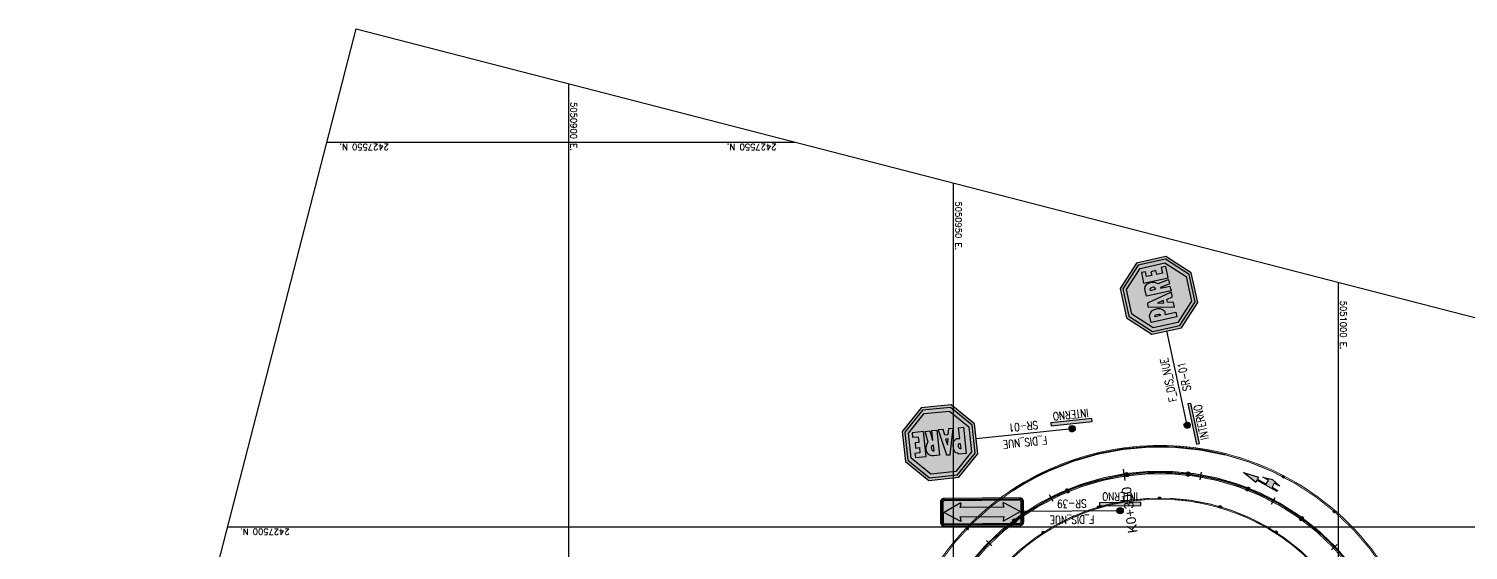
# Model space of a CAD drawing. Header units: metres. Extents: x 5050567 to 5051779, y 2427177 to 2427777.
# Drawn here: x 5050829.9 to 5051016.9, y 2427497 to 2427564.7 of the extents above; entities that cross this region are included whole.
import ezdxf
from ezdxf.enums import TextEntityAlignment as Align

# ---------------------------------------------------------------- set-up
doc = ezdxf.new("R2010")
doc.units = ezdxf.units.M
doc.linetypes.add('LCA (1m - 1m)', pattern=[2, 1, -1])
for name, color, linetype in [('C-ROAD-EJE PROYECTADO', 1, 'Continuous'), ('CVD-ALI-STA-MIN-CD', 7, 'Continuous'), ('GEN-COORD-PAR', 8, 'Continuous'), ('Sen_Horizontal', 250, 'Continuous'), ('Sen_Vert_Reglamentarias', 7, 'Continuous'), ('SPI-C-ROAD-CNTR-N', 1, 'Continuous'), ('SPI-C-ROAD-STAN-MAJR', 7, 'Continuous'), ('TACHAS', 7, 'Continuous')]:
    doc.layers.add(name, color=color, linetype=linetype)
doc.layers.add('SEN_BASE_DEM', color=7, linetype='Continuous', lineweight=13, true_color=0xffffff)
doc.styles.add('CORDENADAS', font='romans.shx')
doc.styles.add('Romans', font='romans.shx', dxfattribs={"height": 2})
doc.styles.get("Standard").update_dxf_attribs({"font": 'simplex.shx'})
doc.styles.add('TEXTO_ACCION_FASE', font='romans.shx', dxfattribs={"width": 0.8})

# ---------------------------------------------------------------- blocks, each defined once
blk = doc.blocks.new('*U55')
at = {"layer": 'Sen_Horizontal', "true_color": 0xffffff}
h = blk.add_hatch(color=7, dxfattribs=at)
h.dxf.hatch_style = 1
h.paths.add_polyline_path([(0.97, -3.75), (0.67, -5), (0.67, -4.18), (0.07, -4.18), (0.07, -5), (-0.08, -5), (-0.08, -2), (-0.38, -2), (0, 0), (0.37, -2), (0.07, -2), (0.07, -3.33), (0.67, -3.33), (0.67, -2.5)])
at = {"layer": 'Sen_Horizontal', "color": 250, "linetype": 'Continuous'}
blk.add_lwpolyline([(0.97, -3.75), (0.67, -5), (0.67, -4.18), (0.07, -4.18), (0.07, -5), (-0.08, -5), (-0.08, -2), (-0.38, -2), (0, 0), (0.37, -2), (0.07, -2), (0.07, -3.33), (0.67, -3.33), (0.67, -2.5)], close=True, dxfattribs=at)
at = {"layer": 'Sen_Horizontal', "color": 250, "flags": 1}
blk.add_attdef('FASE_ACCIÓN', (2.05, 1.41), '', height=0.4, dxfattribs=at)
blk = doc.blocks.new('th-')
at = {"layer": 'TACHAS', "true_color": 0xffffff}
h = blk.add_hatch(color=7, dxfattribs=at)
h.dxf.hatch_style = 1
h.paths.add_polyline_path([(0, -0.12), (-0.24, -0.12), (-0.24, 0.12), (0, 0.12)])
at = {"layer": 'TACHAS'}
for points in [[(-0.01, 0.11), (-0.08, 0.1), (-0.08, 0.01), (-0.07, 0.01), (-0.01, 0)], [(-0.01, 0), (-0.08, 0.01), (-0.08, -0.08), (-0.01, -0.11)]]:
    blk.add_hatch(color=1, dxfattribs=at).paths.add_polyline_path(points)
at = {"layer": 'TACHAS', "color": 7, "lineweight": 0, "ltscale": 10}
blk.add_line((-0.08, 0.01), (-0.07, 0.01), dxfattribs=at)
at = {"layer": 'TACHAS', "color": 18, "lineweight": 30, "true_color": 0x000000}
blk.add_lwpolyline([(0, -0.12), (-0.24, -0.12), (-0.24, 0.12), (0, 0.12)], close=True, dxfattribs=at)
at = {"layer": 'TACHAS', "color": 18, "lineweight": 5, "true_color": 0x000000, "const_width": 0.0004}
for points in [[(-0.24, -0.12), (0, -0.12), (0, 0.12), (-0.24, 0.12)], [(-0.08, 0.11), (-0.15, 0.11), (-0.15, -0.08), (-0.08, -0.08)], [(-0.08, -0.08), (-0.01, -0.11), (-0.01, 0), (-0.08, 0.01)]]:
    blk.add_lwpolyline(points, close=True, dxfattribs=at)
at = {"layer": 'TACHAS', "color": 18, "lineweight": 5, "true_color": 0x000000}
for points, const_width in [([(-0.24, 0.12), (-0.15, 0.11)], 0.0004), ([(-0.23, 0.11), (-0.23, 0)], 0.000182), ([(-0.16, 0.1), (-0.16, 0), (-0.23, 0)], 0.0004), ([(0, 0.12), (-0.08, 0.11)], 0.0004), ([(-0.01, 0), (-0.01, 0.11), (-0.08, 0.1), (-0.08, 0.01), (-0.01, 0)], 0.0004), ([(-0.23, -0.11), (-0.23, 0), (-0.16, 0), (-0.16, -0.08)], 0.0004), ([(-0.23, -0.11), (-0.16, -0.08)], 0.0004), ([(0, -0.12), (-0.08, -0.08)], 0.0004)]:
    blk.add_lwpolyline(points, dxfattribs=dict(at, const_width=const_width))
for points in [[(-0.23, 0.11, 0.0004, 0.0004, 0), (-0.16, 0.1, 0.000182, 0.000182, 0)], [(-0.24, -0.12, 0.0004, 0.0004, 0), (-0.15, -0.08, 0.000182, 0.000182, 0)]]:
    blk.add_lwpolyline(points, format="xyseb", dxfattribs=at)
blk = doc.blocks.new('THAD')
at = {"layer": 'TACHAS'}
h = blk.add_hatch(color=50, dxfattribs=at)
h.paths.add_polyline_path([(-0.12, 0.26), (-0.12, 0.02), (0.12, 0.02), (0.12, 0.26), (0.04, 0.25), (0.04, 0.06), (-0.04, 0.06), (-0.04, 0.25)])
h.paths.add_polyline_path([(-0.04, 0.24), (-0.04, 0.15), (-0.11, 0.15), (-0.11, 0.25)], flags=16)
h.paths.add_polyline_path([(0.04, 0.24), (0.11, 0.25), (0.11, 0.15), (0.04, 0.16)], flags=16)
h.paths.add_polyline_path([(-0.04, 0.14), (-0.04, 0.06), (-0.11, 0.03), (-0.11, 0.14)], flags=16)
h.paths.add_polyline_path([(0.04, 0.15), (0.11, 0.14), (0.11, 0.03), (0.04, 0.06)], flags=16)
for color, points in [(50, [(0.04, 0.25), (0.12, 0.26), (-0.12, 0.26), (-0.04, 0.25)]), (40, [(-0.11, 0.15), (-0.04, 0.15), (-0.04, 0.24), (-0.11, 0.25)]), (40, [(-0.04, 0.14), (-0.11, 0.14), (-0.11, 0.03), (-0.04, 0.06)]), (40, [(0.04, 0.24), (0.04, 0.16), (0.04, 0.16), (0.11, 0.15), (0.11, 0.25)]), (40, [(0.04, 0.15), (0.04, 0.06), (0.11, 0.03), (0.11, 0.14)]), (50, [(0.04, -0.05), (0.12, -0.04), (-0.12, -0.04), (-0.04, -0.05)]), (40, [(-0.11, -0.15), (-0.04, -0.15), (-0.04, -0.06), (-0.11, -0.05)]), (40, [(-0.04, -0.16), (-0.11, -0.16), (-0.11, -0.27), (-0.04, -0.24)]), (40, [(0.04, -0.06), (0.04, -0.14), (0.04, -0.14), (0.11, -0.15), (0.11, -0.05)]), (40, [(0.04, -0.15), (0.04, -0.24), (0.11, -0.27), (0.11, -0.16)])]:
    blk.add_hatch(color=color, dxfattribs=at).paths.add_polyline_path(points)
for points in [[(-0.04, 0.25), (-0.04, 0.06), (0.04, 0.06), (0.04, 0.25)], [(-0.04, -0.05), (-0.04, -0.24), (0.04, -0.24), (0.04, -0.05)]]:
    blk.add_hatch(color=50, dxfattribs=at).paths.add_polyline_path(points, flags=17)
h = blk.add_hatch(color=50, dxfattribs=at)
h.paths.add_polyline_path([(-0.12, -0.04), (-0.12, -0.28), (0.12, -0.28), (0.12, -0.04), (0.04, -0.05), (0.04, -0.24), (-0.04, -0.24), (-0.04, -0.05)])
h.paths.add_polyline_path([(-0.04, -0.06), (-0.04, -0.15), (-0.11, -0.15), (-0.11, -0.05)], flags=16)
h.paths.add_polyline_path([(0.04, -0.06), (0.11, -0.05), (0.11, -0.15), (0.04, -0.14)], flags=16)
h.paths.add_polyline_path([(-0.04, -0.16), (-0.04, -0.24), (-0.11, -0.27), (-0.11, -0.16)], flags=16)
h.paths.add_polyline_path([(0.04, -0.15), (0.11, -0.16), (0.11, -0.27), (0.04, -0.24)], flags=16)
at = {"layer": 'TACHAS', "color": 7, "lineweight": 0, "ltscale": 10}
for p, q in [((0.04, 0.16), (0.04, 0.16)), ((0.04, -0.14), (0.04, -0.14))]:
    blk.add_line(p, q, dxfattribs=at)
at = {"layer": 'TACHAS', "color": 7, "true_color": 0xffffff}
for points in [[(0.12, 0.02), (-0.12, 0.02), (-0.12, 0.26), (0.12, 0.26)], [(0.12, -0.28), (-0.12, -0.28), (-0.12, -0.04), (0.12, -0.04)]]:
    blk.add_lwpolyline(points, close=True, dxfattribs=at)
at = {"layer": 'TACHAS', "color": 18, "lineweight": 0, "true_color": 0x000000, "const_width": 0.0004}
for points in [[(-0.12, 0.02), (0.12, 0.02), (0.12, 0.26), (-0.12, 0.26)], [(0.04, 0.25), (-0.04, 0.25), (-0.04, 0.06), (0.04, 0.06)], [(0.04, 0.06), (0.11, 0.03), (0.11, 0.14), (0.04, 0.15)], [(-0.12, -0.28), (0.12, -0.28), (0.12, -0.04), (-0.12, -0.04)], [(0.04, -0.05), (-0.04, -0.05), (-0.04, -0.24), (0.04, -0.24)], [(0.04, -0.24), (0.11, -0.27), (0.11, -0.16), (0.04, -0.15)]]:
    blk.add_lwpolyline(points, close=True, dxfattribs=at)
for points in [[(-0.12, 0.26), (-0.04, 0.25)], [(-0.12, 0.02), (-0.04, 0.06)], [(-0.04, 0.24), (-0.04, 0.15), (-0.11, 0.15)], [(-0.11, 0.03), (-0.11, 0.14), (-0.04, 0.14), (-0.04, 0.06)], [(-0.11, 0.03), (-0.04, 0.06)], [(0.12, 0.26), (0.04, 0.25)], [(0.11, 0.15), (0.11, 0.25), (0.04, 0.24), (0.04, 0.16), (0.11, 0.15)], [(0.12, 0.02), (0.04, 0.06)], [(-0.12, -0.04), (-0.04, -0.05)], [(-0.12, -0.28), (-0.04, -0.24)], [(-0.04, -0.06), (-0.04, -0.15), (-0.11, -0.15)], [(-0.11, -0.27), (-0.11, -0.16), (-0.04, -0.16), (-0.04, -0.24)], [(-0.11, -0.27), (-0.04, -0.24)], [(0.12, -0.04), (0.04, -0.05)], [(0.11, -0.15), (0.11, -0.05), (0.04, -0.06), (0.04, -0.14), (0.11, -0.15)], [(0.12, -0.28), (0.04, -0.24)]]:
    blk.add_lwpolyline(points, dxfattribs=at)
at = {"layer": 'TACHAS', "color": 18, "lineweight": 0, "true_color": 0x000000}
for points in [[(-0.11, 0.25, 0.0004, 0.0004, 0), (-0.04, 0.24, 0.000182, 0.000182, 0)], [(-0.11, -0.05, 0.0004, 0.0004, 0), (-0.04, -0.06, 0.000182, 0.000182, 0)]]:
    blk.add_lwpolyline(points, format="xyseb", dxfattribs=at)
blk = doc.blocks.new('*U102')
h = blk.add_hatch(color=250)
edge = h.paths.add_edge_path()
edge.add_ellipse((0, 0), major_axis=(-0.358, 0.358), ratio=1, start_angle=225, end_angle=225)
at = {"true_color": 0x000000}
h = blk.add_hatch(color=18, dxfattribs=at)
edge = h.paths.add_edge_path(flags=16)
edge.add_arc((25.92, -1.37), 0.1, 166.3423, 299.1139)
edge.add_line((25.97, -1.46), (28.59, 0))
edge.add_line((28.59, 0), (25.97, 1.46))
edge.add_arc((25.92, 1.37), 0.1, 60.8861, 193.6577)
edge.add_line((25.82, 1.35), (25.97, 0.75))
edge.add_line((25.97, 0.75), (18.89, 0.75))
edge.add_line((18.89, 0.75), (19.04, 1.35))
edge.add_arc((18.94, 1.37), 0.1, 346.3423, 479.1139)
edge.add_line((18.89, 1.46), (16.27, 0))
edge.add_line((16.27, 0), (18.89, -1.46))
edge.add_arc((18.94, -1.37), 0.1, 240.8861, 373.6577)
edge.add_line((19.04, -1.35), (18.89, -0.75))
edge.add_line((18.89, -0.75), (25.97, -0.75))
edge.add_line((25.97, -0.75), (25.82, -1.35))
edge = h.paths.add_edge_path()
edge.add_arc((28.59, -1.65), 0.6, 270, 360)
edge.add_line((29.19, -1.65), (29.19, 1.65))
edge.add_arc((28.59, 1.65), 0.6, 0, 90)
edge.add_line((28.59, 2.25), (16.27, 2.25))
edge.add_arc((16.27, 1.65), 0.6, 90, 180)
edge.add_line((15.67, 1.65), (15.67, -1.65))
edge.add_arc((16.27, -1.65), 0.6, 180, 270)
edge.add_line((16.27, -2.25), (28.59, -2.25))
at = {"true_color": 0xffffff}
h = blk.add_hatch(color=7, dxfattribs=at)
edge = h.paths.add_edge_path(flags=16)
edge.add_arc((28.59, -1.65), 0.2, 270, 360)
edge.add_line((28.79, -1.65), (28.79, 1.65))
edge.add_arc((28.59, 1.65), 0.2, 0, 90)
edge.add_line((28.59, 1.85), (16.27, 1.85))
edge.add_arc((16.27, 1.65), 0.2, 90, 180)
edge.add_line((16.07, 1.65), (16.07, -1.65))
edge.add_arc((16.27, -1.65), 0.2, 180, 270)
edge.add_line((16.27, -1.85), (28.59, -1.85))
edge = h.paths.add_edge_path()
edge.add_arc((28.59, -1.65), 0.4, 270, 360)
edge.add_line((28.99, -1.65), (28.99, 1.65))
edge.add_arc((28.59, 1.65), 0.4, 0, 90)
edge.add_line((28.59, 2.05), (16.27, 2.05))
edge.add_arc((16.27, 1.65), 0.4, 90, 180)
edge.add_line((15.87, 1.65), (15.87, -1.65))
edge.add_arc((16.27, -1.65), 0.4, 180, 270)
edge.add_line((16.27, -2.05), (28.59, -2.05))
blk.add_hatch(color=7, dxfattribs=at).paths.add_polyline_path([(18.89, 0.75), (19.04, 1.35, 0.654205), (18.89, 1.46), (16.27, 0), (18.89, -1.46, 0.654205), (19.04, -1.35), (18.89, -0.75), (25.97, -0.75), (25.82, -1.35, 0.654205), (25.97, -1.46), (28.59, 0), (25.97, 1.46, 0.654205), (25.82, 1.35), (25.97, 0.75)])
blk.add_hatch(color=250).paths.add_polyline_path([(3.35, -0.83), (-3.35, -0.83), (-3.35, -1.33), (3.35, -1.33)])
at = {"color": 18, "linetype": 'Continuous', "lineweight": -3, "true_color": 0x000000}
for points in [[(28.59, -2.25, 0.414214), (29.19, -1.65), (29.19, 1.65, 0.414214), (28.59, 2.25), (16.27, 2.25, 0.414214), (15.67, 1.65), (15.67, -1.65, 0.414214), (16.27, -2.25)], [(28.59, -2.05, 0.414214), (28.99, -1.65), (28.99, 1.65, 0.414214), (28.59, 2.05), (16.27, 2.05, 0.414214), (15.87, 1.65), (15.87, -1.65, 0.414214), (16.27, -2.05)], [(28.59, -1.85, 0.414214), (28.79, -1.65), (28.79, 1.65, 0.414214), (28.59, 1.85), (16.27, 1.85, 0.414214), (16.07, 1.65), (16.07, -1.65, 0.414214), (16.27, -1.85)]]:
    blk.add_lwpolyline(points, format="xyb", close=True, dxfattribs=at)
at = {"color": 18, "true_color": 0x000000}
blk.add_lwpolyline([(25.82, -1.35, 0.654205), (25.97, -1.46), (28.59, 0), (25.97, 1.46, 0.654205), (25.82, 1.35), (25.97, 0.75), (18.89, 0.75), (19.04, 1.35, 0.654205), (18.89, 1.46), (16.27, 0), (18.89, -1.46, 0.654205), (19.04, -1.35), (18.89, -0.75), (25.97, -0.75)], format="xyb", close=True, dxfattribs=at)
at = {"color": 250}
blk.add_lwpolyline([(-3.35, -0.83), (-3.35, -1.33), (3.35, -1.33), (3.35, -0.83)], close=True, dxfattribs=at)
blk.add_lwpolyline([(0, 0), (15.67, 0)], dxfattribs=at)
blk.add_ellipse((0, 0), major_axis=(-0.358, 0.358), ratio=1, start_param=3.926991, end_param=10.210176, dxfattribs=at)
at = {"style": 'TEXTO_ACCION_FASE', "width": 0.8}
blk.add_text('SR-39', height=1.3, dxfattribs=at).set_placement((7.84, -1.2), align=Align.MIDDLE_CENTER)
for tag, p in [('FASE_ACCION', (7.84, 1.4)), ('INTERNO', (0, -2.3))]:
    blk.add_attdef(tag, text='', height=1.3, dxfattribs=at).set_placement(p, align=Align.MIDDLE_CENTER)
blk = doc.blocks.new('*U105')
for color, points in [(1, [(15.67, 2.45), (15.67, -2.45), (19.13, -5.91), (24.03, -5.91), (27.49, -2.45), (27.49, 2.45), (24.03, 5.91), (19.13, 5.91)]), (250, [(3.35, -0.83), (-3.35, -0.83), (-3.35, -1.33), (3.35, -1.33)])]:
    blk.add_hatch(color=color).paths.add_polyline_path(points)
at = {"true_color": 0xffffff}
h = blk.add_hatch(color=7, dxfattribs=at)
h.dxf.hatch_style = 1
h.paths.add_polyline_path([(16.07, 2.28), (16.07, -2.28), (19.3, -5.51), (23.86, -5.51), (27.08, -2.28), (27.08, 2.28), (23.86, 5.51), (19.3, 5.51)])
h.paths.add_polyline_path([(19.53, 4.94), (16.64, 2.05), (16.64, -2.05), (19.53, -4.94), (23.62, -4.94), (26.52, -2.05), (26.52, 2.05), (23.62, 4.94)], flags=16)
h.paths.add_polyline_path([(22.67, 1.21), (22.89, 1.21), (23.33, 0.87), (22.67, 0.05)], flags=0)
h = blk.add_hatch(color=250)
edge = h.paths.add_edge_path()
edge.add_ellipse((0, 0), major_axis=(-0.358, 0.358), ratio=1, start_angle=225, end_angle=225)
h = blk.add_hatch(color=7, dxfattribs=at)
h.dxf.hatch_style = 1
h.paths.add_polyline_path([(18.33, 1.36), (18.38, 1.36), (18.54, 1.31), (18.6, 1.21), (18.64, 0.99), (18.62, 0.64), (18.58, 0.54), (18.49, 0.48), (18.44, 0.47), (18.33, 0.47)], flags=16)
h.paths.add_polyline_path([(17.55, 2.18), (18.72, 2.18), (18.95, 2.03), (19.17, 1.9), (19.38, 1.64), (19.5, 1.2), (19.52, 0.66), (19.44, 0.29), (19.3, 0.03), (19.1, -0.2), (18.85, -0.37), (18.5, -0.33), (18.33, -0.34), (18.33, -2.07), (17.55, -2.07)])
h.paths.add_polyline_path([(20.41, 0.48), (20.22, -0.49), (20.65, -0.47)], flags=16)
h.paths.add_polyline_path([(20.13, 2.14), (19.19, -2.07), (19.97, -2.07), (20.21, -1.12), (20.66, -1.12), (20.87, -2.07), (21.68, -2.07), (20.75, 2.1)])
h.paths.add_polyline_path([(22.67, 1.21), (22.67, 0.32), (22.72, 0.32), (22.94, 0.39), (23.03, 0.5), (23.08, 0.64), (23.05, 0.93), (22.99, 1.13), (22.89, 1.21)], flags=16)
h.paths.add_polyline_path([(22.83, 2.03), (23.13, 2), (23.47, 1.86), (23.77, 1.53), (23.89, 1.09), (23.93, 0.69), (23.83, 0.31), (23.68, -0.01), (23.52, -0.26), (23.5, -0.27), (23.8, -2.07), (23.05, -2.07), (22.77, -0.5), (22.68, -0.5), (22.68, -2.07), (21.88, -2.07), (21.88, 2.03)])
h.paths.add_polyline_path([(25.81, 2.01), (24.05, 2.01), (24.05, -2.07), (25.93, -2.07), (25.93, -1.32), (24.98, -1.32), (24.98, -0.36), (25.62, -0.36), (25.62, 0.47), (24.99, 0.47), (24.99, 1.32), (25.81, 1.32)])
at = {"color": 1}
for points in [[(24.03, 5.91), (19.13, 5.91), (15.67, 2.45), (15.67, -2.45), (19.13, -5.91), (24.03, -5.91), (27.49, -2.45), (27.49, 2.45)], [(23.86, 5.51), (19.3, 5.51), (16.07, 2.28), (16.07, -2.28), (19.3, -5.51), (23.86, -5.51), (27.08, -2.28), (27.08, 2.28)], [(23.62, 4.94), (26.52, 2.05), (26.52, -2.05), (23.62, -4.94), (19.53, -4.94), (16.64, -2.05), (16.64, 2.05), (19.53, 4.94)]]:
    blk.add_lwpolyline(points, close=True, dxfattribs=at)
at = {"color": 7, "true_color": 0xffffff}
for points in [[(17.55, 2.18), (18.72, 2.18), (18.95, 2.03), (19.17, 1.9), (19.38, 1.64), (19.5, 1.2), (19.52, 0.66), (19.44, 0.29), (19.3, 0.03), (19.1, -0.2), (18.85, -0.37), (18.5, -0.33), (18.33, -0.34), (18.33, -2.07), (17.55, -2.07)], [(18.33, 1.36), (18.38, 1.36), (18.54, 1.31), (18.6, 1.21), (18.64, 0.99), (18.62, 0.64), (18.58, 0.54), (18.49, 0.48), (18.44, 0.47), (18.33, 0.47)], [(20.13, 2.14), (19.19, -2.07), (19.97, -2.07), (20.21, -1.12), (20.66, -1.12), (20.87, -2.07), (21.68, -2.07), (20.75, 2.1)], [(20.41, 0.48), (20.22, -0.49), (20.65, -0.47)], [(22.83, 2.03), (23.13, 2), (23.47, 1.86), (23.77, 1.53), (23.89, 1.09), (23.93, 0.69), (23.83, 0.31), (23.68, -0.01), (23.52, -0.26), (23.5, -0.27), (23.8, -2.07), (23.05, -2.07), (22.77, -0.5), (22.68, -0.5), (22.68, -2.07), (21.88, -2.07), (21.88, 2.03)], [(22.67, 1.21), (22.67, 0.32), (22.72, 0.32), (22.94, 0.39), (23.03, 0.5), (23.08, 0.64), (23.05, 0.93), (22.99, 1.13), (22.89, 1.21)], [(25.81, 2.01), (24.05, 2.01), (24.05, -2.07), (25.93, -2.07), (25.93, -1.32), (24.98, -1.32), (24.98, -0.36), (25.62, -0.36), (25.62, 0.47), (24.99, 0.47), (24.99, 1.32), (25.81, 1.32)]]:
    blk.add_lwpolyline(points, close=True, dxfattribs=at)
at = {"color": 250}
blk.add_lwpolyline([(-3.35, -0.83), (-3.35, -1.33), (3.35, -1.33), (3.35, -0.83)], close=True, dxfattribs=at)
blk.add_lwpolyline([(0, 0), (15.67, 0)], dxfattribs=at)
blk.add_ellipse((0, 0), major_axis=(-0.358, 0.358), ratio=1, start_param=3.926991, end_param=10.210176, dxfattribs=at)
at = {"style": 'TEXTO_ACCION_FASE', "width": 0.8}
blk.add_text('SR-01', height=1.3, dxfattribs=at).set_placement((7.84, -1.2), align=Align.MIDDLE_CENTER)
for tag, p in [('FASE_ACCION', (7.84, 1.4)), ('INTERNO', (0, -2.3))]:
    blk.add_attdef(tag, text='', height=1.3, dxfattribs=at).set_placement(p, align=Align.MIDDLE_CENTER)
blk = doc.blocks.new('AeccTickLine')
blk.add_line((0, -0.5), (0, 0.5))

msp = doc.modelspace()

# ---------------------------------------------------------------- linework, layer by layer
at = {"layer": 'C-ROAD-EJE PROYECTADO', "color": 30, "linetype": 'Continuous', "lineweight": -3, "const_width": 0.05, "flags": 128}
for points in [[(5050951.88, 2427414.49, 0.322382), (5050960.64, 2427421.39, 0.188195), (5050959.36, 2427434.05), (5050945.91, 2427460.3, -0.427734), (5050962.31, 2427507.42), (5050962.37, 2427507.45, -0.427167), (5051009.07, 2427488.8), (5051023.35, 2427453.4)], [(5050968.44, 2427408.19, -0.241431), (5050966.63, 2427417.23, 0.213789), (5050965.59, 2427437.24), (5050952.14, 2427463.49, -0.427734), (5050965.21, 2427501.05), (5050965.27, 2427501.08, -0.427167), (5051002.58, 2427486.18), (5051016.84, 2427450.83), (5051023.27, 2427437.25)]]:
    msp.add_lwpolyline(points, format="xyb", dxfattribs=at)
at = {"layer": 'GEN-COORD-PAR', "linetype": 'Continuous'}
for p, q in [((5050900, 2427381.74), (5050900, 2427557.59)), ((5050868.6, 2427550), (5050929.4, 2427550)), ((5050950, 2427368.83), (5050950, 2427544.68)), ((5051000, 2427355.93), (5051000, 2427531.78)), ((5050855.7, 2427500), (5051123.15, 2427500))]:
    msp.add_line(p, q, dxfattribs=at)
msp.add_lwpolyline([(5050872.4, 2427564.71), (5051292.13, 2427456.39), (5051249.58, 2427291.52), (5050829.85, 2427399.84)], close=True, dxfattribs=at)
at = {"layer": 'SEN_BASE_DEM'}
for points in [[(5051009.07, 2427488.8, 0.427167), (5050962.37, 2427507.45), (5050962.31, 2427507.42, 0.427734), (5050945.91, 2427460.3)], [(5050952.14, 2427463.49, -0.427734), (5050965.21, 2427501.05), (5050965.27, 2427501.08, -0.427167), (5051002.58, 2427486.18)]]:
    msp.add_lwpolyline(points, format="xyb", dxfattribs=at)
at = {"layer": 'SEN_BASE_DEM', "linetype": 'LCA (1m - 1m)', "const_width": 0.2, "flags": 128}
msp.add_lwpolyline([(5050957.65, 2427504.67, -0.039369), (5050962.37, 2427507.29), (5050962.43, 2427507.31, -0.170429), (5050985.29, 2427509.37, -0.170429)], format="xyb", dxfattribs=at)
at = {"layer": 'SEN_BASE_DEM', "const_width": 0.12, "flags": 128}
for points in [[(5051019.31, 2427463), (5051008.93, 2427488.75, 0.239316), (5050985.29, 2427509.37)], [(5050957.65, 2427504.67, 0.381933), (5050946.04, 2427460.37), (5050959.49, 2427434.12, -0.188206), (5050960.79, 2427421.35, -0.29615), (5050952.95, 2427414.49, -0.381933)], [(5050967.35, 2427419.96, 0.183811), (5050965.45, 2427437.17), (5050952, 2427463.42, -0.427734), (5050965.15, 2427501.19), (5050965.21, 2427501.22, -0.427167), (5051002.72, 2427486.24), (5051016.97, 2427450.89)]]:
    msp.add_lwpolyline(points, format="xyb", dxfattribs=at)
at = {"layer": 'SEN_BASE_DEM', "color": 40, "linetype": 'Continuous', "const_width": 0.12, "flags": 128}
for points in [[(5050960.37, 2427413.69, 0.091692), (5050962.17, 2427415.91), (5050963.13, 2427418.31, 0.217004), (5050962.34, 2427435.57), (5050948.89, 2427461.83, -0.427734), (5050963.7, 2427504.38), (5050963.76, 2427504.4, -0.427167), (5051005.96, 2427487.55), (5051016.13, 2427462.34)], [(5050962.24, 2427412.94, -0.077341), (5050962.38, 2427415.62), (5050963.41, 2427418.2, 0.217004), (5050962.6, 2427435.71), (5050949.16, 2427461.96, -0.427734), (5050963.82, 2427504.1), (5050963.88, 2427504.13, -0.427167), (5051005.68, 2427487.44), (5051015.84, 2427462.26)]]:
    msp.add_lwpolyline(points, format="xyb", dxfattribs=at)
at = {"layer": 'SPI-C-ROAD-CNTR-N', "color": 1, "linetype": 'Continuous', "lineweight": 30, "flags": 128}
msp.add_lwpolyline([(5050961.3, 2427413.35), (5050963.27, 2427418.25, 0.217004), (5050962.47, 2427435.64), (5050949.02, 2427461.9, -0.427734), (5050963.76, 2427504.24), (5050963.82, 2427504.27, -0.427167), (5051005.82, 2427487.49), (5051020.12, 2427452.05)], format="xyb", dxfattribs=at)

# ---------------------------------------------------------------- block references
at = {"layer": 'CVD-ALI-STA-MIN-CD', "color": 7, "linetype": 'Continuous', "lineweight": -3}
for p, rotation in [((5050982.14, 2427506.62), 350.1609568814367), ((5050962.7, 2427503.73), 26.67751474646733), ((5050991.56, 2427503.38), 331.8555960132416), ((5050954.63, 2427497.89), 45.16002426620612), ((5050999.48, 2427497.35), 313.5502351468562)]:
    msp.add_blockref('AeccTickLine', p, dxfattribs=dict(at, rotation=rotation))
at = {"layer": 'SEN_BASE_DEM'}
for name, p, rotation in [('THAD', (5050972.51, 2427506.79), 7.86093721768213), ('THAD', (5050980.49, 2427506.86), 353.2166485247153), ('th-', (5050992.75, 2427506.54), 152.5754908939146), ('THAD', (5050964.81, 2427504.7), 22.50522591064898), ('th-', (5050976.88, 2427503.73), 359.8277618630667), ('THAD', (5050988.23, 2427504.92), 338.5723598317484), ('th-', (5050968.98, 2427502.62), 16.22726941583092), ('th-', (5050984.77, 2427502.57), 343.4282543103023), ('th-', (5050999.37, 2427502.07), 139.3470280910335), ('THAD', (5050957.89, 2427500.74), 37.1557814069732), ('THAD', (5050995.23, 2427501.08), 323.9280711387816), ('th-', (5050951.71, 2427499.68), 226.4774233972083), ('th-', (5050961.72, 2427499.33), 32.58473173977698), ('th-', (5050992.01, 2427499.23), 327.0287467575381)]:
    msp.add_blockref(name, p, dxfattribs=dict(at, rotation=rotation))
at = {"layer": 'Sen_Horizontal', "color": 1, "rotation": 61.45116876864348}
msp.add_blockref('*U55', (5050987.68, 2427507.07), dxfattribs=at)
at = {"layer": 'Sen_Vert_Reglamentarias'}
for name, p, xscale, yscale, zscale, rotation in [('*U105', (5050980.36, 2427513.2), 0.8000000000000002, 0.8000000000000002, 0.8000000000000002, 102.2736257904879), ('*U105', (5050965.41, 2427512.75), 0.8000000000000002, 0.8000000000000002, 0.8000000000000002, 185.9992948390978), ('*U102', (5050971.65, 2427502.1), 0.8, 0.8, 0.8, 180.5519914907197)]:
    msp.add_blockref(name, p, dxfattribs=dict(at, xscale=xscale, yscale=yscale, zscale=zscale, rotation=rotation)).add_auto_attribs({'INTERNO': 'INTERNO', 'FASE_ACCION': 'F_DIS_NUE'})
at = {"layer": 'SPI-C-ROAD-STAN-MAJR', "color": 7, "linetype": 'Continuous', "lineweight": -3, "xscale": 1.5, "yscale": 1.5, "zscale": 1.5, "rotation": 8.466317747924721}
msp.add_blockref('AeccTickLine', (5050972.19, 2427506.74), dxfattribs=at)

# ---------------------------------------------------------------- texts
at = {"layer": 'GEN-COORD-PAR', "style": 'CORDENADAS'}
for s, rotation, p in [('5050900 E.', 270, (5050900.24, 2427555.19)), ('2427550 N.', 180, (5050927, 2427549.76)), ('5050950 E.', 270, (5050950.24, 2427542.28)), ('5051000 E.', 270, (5051000.24, 2427529.38))]:
    msp.add_text(s, height=0.8, rotation=rotation, dxfattribs=at).set_placement(p)
for s, p in [('2427550 N.', (5050870.2, 2427549.76)), ('2427500 N.', (5050857.3, 2427499.76))]:
    msp.add_text(s, height=0.8, rotation=180, dxfattribs=at).set_placement(p, align=Align.RIGHT)
at = {"layer": 'SPI-C-ROAD-STAN-MAJR', "color": 7, "linetype": 'Continuous', "lineweight": -3, "insert": (5050972.42, 2427505.19), "char_height": 1.25, "attachment_point": 6, "rotation": 98.4663, "style": 'Romans'}
msp.add_mtext('{\\fArial|b0|i0|c0|p34;K0+300}', dxfattribs=at)

doc.saveas('drawing.dxf')
